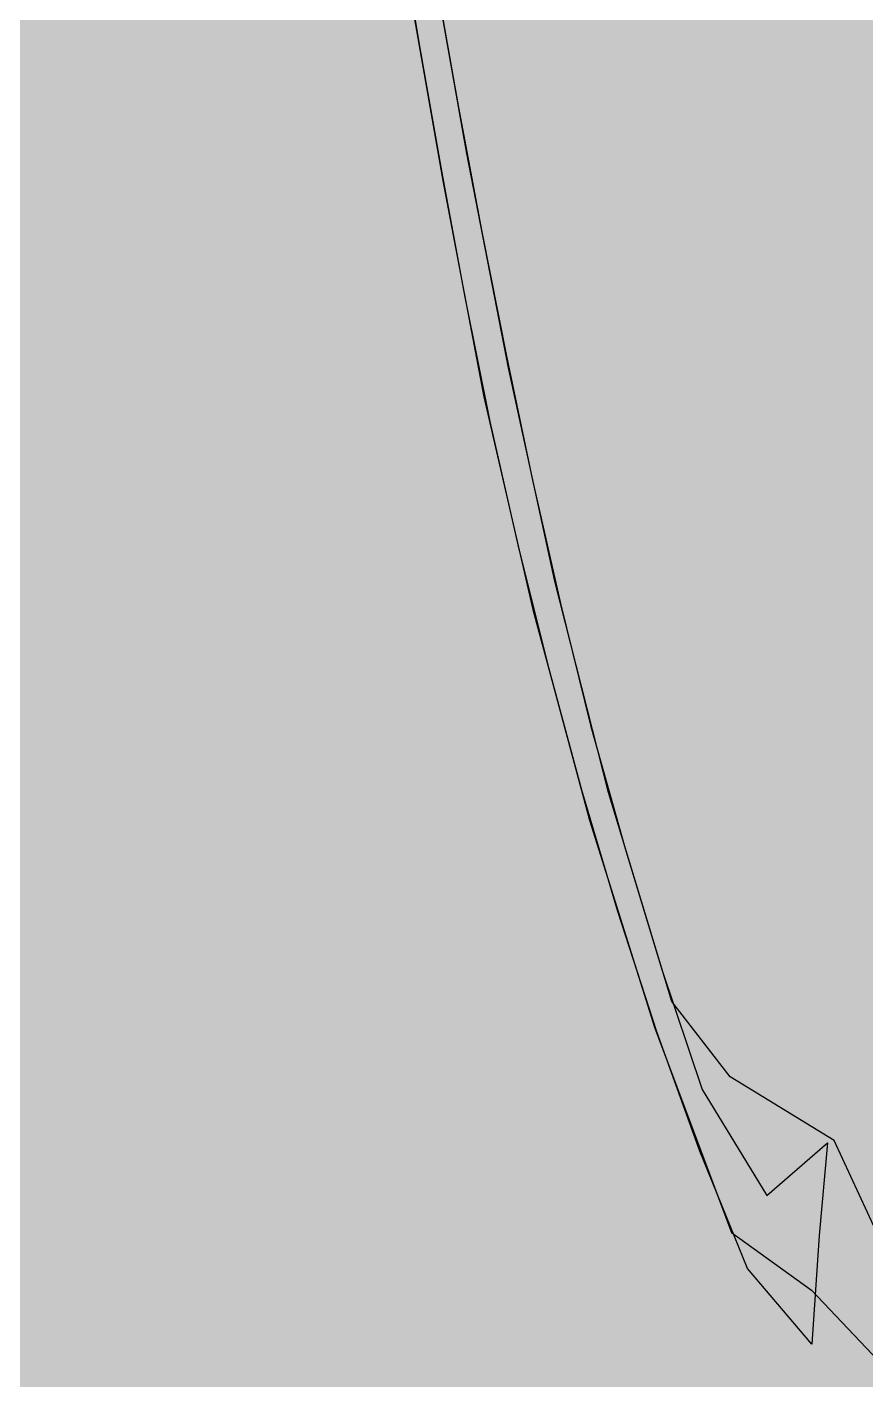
# Model space of a CAD drawing. Extents: x 0 to 1501, y 0 to 1747.
# Drawn here: x 83.687 to 85.545, y 1708.495 to 1711.492 of the extents above; entities that cross this region are included whole.
import ezdxf

# ---------------------------------------------------------------- set-up
doc = ezdxf.new("R2010")
doc.units = 0

msp = doc.modelspace()

# ---------------------------------------------------------------- hatches: boundary and pattern name
at = {"true_color": 0xf8f9fa}
msp.add_hatch(color=256, dxfattribs=at).paths.add_polyline_path([(0, 1747), (1280, 1747), (1280, 1027), (0, 1027)], flags=0)
at = {"true_color": 0xffffff}
msp.add_hatch(color=256, dxfattribs=at).paths.add_polyline_path([(0, 1747), (1280, 1747), (1280, 1681), (0, 1681)], flags=0)
at = {"true_color": 0x232323}
for points in [[(86.1795, 1706.28), (86.1589, 1706.4391), (86.4171, 1706.2928), (86.3301, 1706.7673), (86.19, 1707.2299), (86.0302, 1707.6861), (85.8595, 1708.1384), (85.6782, 1708.5865), (85.4749, 1709.025), (85.2446, 1709.1659), (85.115, 1709.3333), (84.9751, 1709.796), (84.8561, 1710.2645), (84.7533, 1710.7369), (84.661, 1711.2114), (84.5765, 1711.6874), (84.5001, 1712.1647), (84.4493, 1712.6454), (84.3983, 1713.1261), (84.3437, 1713.6064), (84.2857, 1714.0864), (84.239, 1714.5675), (84.2079, 1715.0499), (84.1911, 1715.533), (84.1929, 1716.0163), (84.1425, 1716.4892), (84.0109, 1716.2711), (84.0021, 1716.041), (84.087, 1715.7855), (84.1407, 1715.9398), (84.1501, 1715.4566), (84.1738, 1714.9737), (84.2019, 1714.4911), (84.2324, 1714.0087), (84.2673, 1713.5266), (84.3169, 1713.0589), (84.3783, 1712.5794), (84.4484, 1712.1011), (84.5254, 1711.6238), (84.6085, 1711.1476), (84.6988, 1710.6727), (84.8074, 1710.2017), (84.9329, 1709.7349), (85.0778, 1709.2737), (85.2474, 1708.8211), (85.4243, 1708.6937), (85.6129, 1708.4949), (85.8052, 1708.0516), (85.9563, 1707.5924), (86.0942, 1707.1291), (86.1914, 1706.6597), (85.8976, 1707.0103), (86.0271, 1706.5705), (86.2087, 1706.1225), (86.4, 1705.6785), (86.5972, 1705.2372), (86.8181, 1704.8077), (87.056, 1704.3868), (87.2939, 1703.966), (87.2238, 1704.1029), (87.0024, 1704.5326), (86.7877, 1704.9658), (86.5783, 1705.4015), (86.374, 1705.8396), (86.1795, 1706.28)], [(83.999, 1716.393), (84.0451, 1716.1229), (84.1676, 1716.2028), (84.1954, 1716.0553), (84.1897, 1715.7749), (84.1929, 1715.4944), (84.2015, 1715.214), (84.2151, 1714.9338), (84.2334, 1714.6538), (84.2568, 1714.3743), (84.286, 1714.0953), (84.3199, 1713.8168), (84.3529, 1713.5382), (84.3845, 1713.2594), (84.415, 1712.9806), (84.4442, 1712.7016), (84.4724, 1712.4224), (84.5035, 1712.1437), (84.547, 1711.8666), (84.5936, 1711.5899), (84.6426, 1711.3137), (84.6942, 1711.0379), (84.7486, 1710.7627), (84.8064, 1710.4882), (84.8683, 1710.2146), (84.9359, 1709.9423), (85.0115, 1709.6722), (85.0931, 1709.4038), (85.1823, 1709.1378), (85.3256, 1708.9033), (85.4601, 1709.02), (85.4417, 1708.8147), (85.4253, 1708.5736), (85.2825, 1708.7419), (85.177, 1709.0018), (85.0821, 1709.2658), (84.9954, 1709.5325), (84.9157, 1709.8015), (84.8424, 1710.0723), (84.7748, 1710.3446), (84.7128, 1710.6182), (84.6577, 1710.8932), (84.6066, 1711.1691), (84.5577, 1711.4453), (84.5109, 1711.7219), (84.4661, 1711.9988), (84.4237, 1712.2761), (84.3838, 1712.5538), (84.3467, 1712.8319), (84.3131, 1713.1104), (84.2838, 1713.376), (84.2587, 1713.6554), (84.2396, 1713.9353), (84.2214, 1714.2152), (84.2039, 1714.4952), (84.1873, 1714.7753), (84.1717, 1715.0554), (84.1576, 1715.3356), (84.1463, 1715.6159), (84.1419, 1715.8963), (84.1166, 1716.0259), (84.0869, 1715.747), (84.0209, 1715.8644), (84.01, 1716.1127), (83.999, 1716.393)]]:
    msp.add_hatch(color=256, dxfattribs=at).paths.add_polyline_path(points, flags=0)

# ---------------------------------------------------------------- linework, layer by layer
for points in [[(85.8595, 1708.1384), (85.6782, 1708.5865), (85.4749, 1709.025), (85.2446, 1709.1659), (85.115, 1709.3333), (84.9751, 1709.796), (84.8561, 1710.2645), (84.7533, 1710.7369), (84.661, 1711.2114), (84.5765, 1711.6874), (84.5001, 1712.1647), (84.4493, 1712.6454), (84.3983, 1713.1261), (84.3437, 1713.6064), (84.2857, 1714.0864), (84.239, 1714.5675)], [(84.2019, 1714.4911), (84.2324, 1714.0087), (84.2673, 1713.5266), (84.3169, 1713.0589), (84.3783, 1712.5794), (84.4484, 1712.1011), (84.5254, 1711.6238), (84.6085, 1711.1476), (84.6988, 1710.6727), (84.8074, 1710.2017), (84.9329, 1709.7349), (85.0778, 1709.2737), (85.2474, 1708.8211), (85.4243, 1708.6937), (85.6129, 1708.4949), (85.8052, 1708.0516)], [(84.5936, 1711.5899), (84.6426, 1711.3137), (84.6942, 1711.0379), (84.7486, 1710.7627), (84.8064, 1710.4882), (84.8683, 1710.2146), (84.9359, 1709.9423), (85.0115, 1709.6722), (85.0931, 1709.4038), (85.1823, 1709.1378), (85.3256, 1708.9033), (85.4601, 1709.02), (85.4417, 1708.8147), (85.4253, 1708.5736), (85.2825, 1708.7419), (85.177, 1709.0018), (85.0821, 1709.2658), (84.9954, 1709.5325), (84.9157, 1709.8015), (84.8424, 1710.0723), (84.7748, 1710.3446), (84.7128, 1710.6182), (84.6577, 1710.8932), (84.6066, 1711.1691), (84.5577, 1711.4453), (84.5109, 1711.7219)]]:
    msp.add_lwpolyline(points, dxfattribs=at)

doc.saveas('drawing.dxf')
